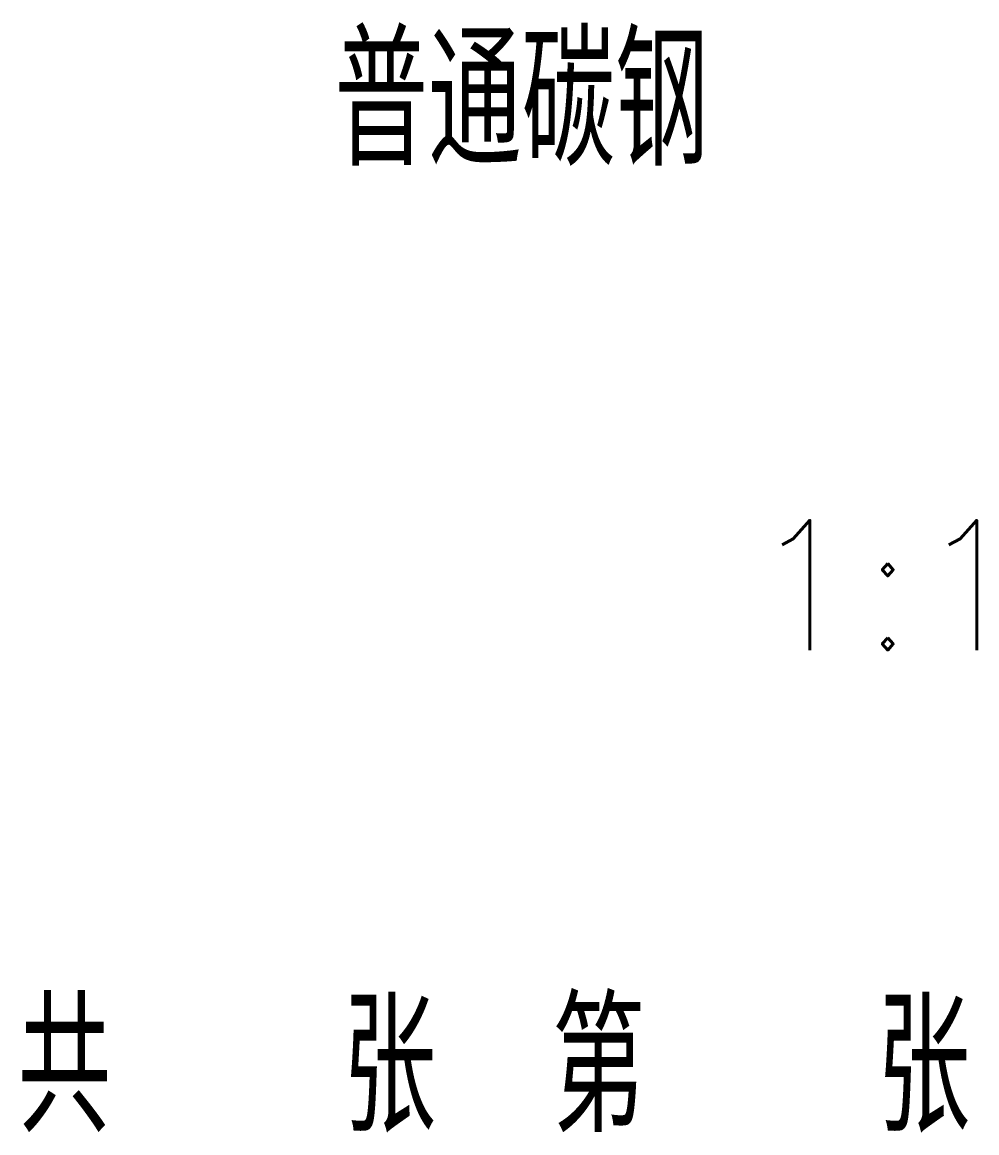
# Model space of a CAD drawing. Header units: millimetres. Extents: x -526 to 1037, y -289 to 1686.
# Drawn here: x -86.37 to -67.99, y 8.61 to 29.99 of the extents above; entities that cross this region are included whole.
import ezdxf
from ezdxf.enums import TextEntityAlignment as Align

# ---------------------------------------------------------------- set-up
doc = ezdxf.new("R2010")
doc.units = ezdxf.units.MM
doc.header["$LTSCALE"] = 0.3
doc.layers.add('图框', color=7, linetype='Continuous', lineweight=35)
doc.layers.add('尺寸线', color=7, linetype='Continuous', lineweight=20)
doc.styles.add('我的样式', font='txt.shx', dxfattribs={"bigfont": 'gbcbig.shx'})

# ---------------------------------------------------------------- blocks, each defined once
blk = doc.blocks.new('A4图框')
at = {"layer": '图框', "color": 0, "lineweight": -3, "style": '我的样式'}
for tag, height, p in [('机件名称', 6.6, (-68.99, 21.959)), ('图样代号', 3.3, (-19.268, 25.412)), ('(材料代号)', 3.3, (-51.015, 10.377)), ('华南农业大学', 3.3, (-20.78, 7.751))]:
    blk.add_attdef(tag, text='', height=height, dxfattribs=at).set_placement(p, align=Align.CENTER)

msp = doc.modelspace()

# ---------------------------------------------------------------- block references
at = {"layer": '尺寸线'}
ref = msp.add_blockref('A4图框', (1036.64, -288.838), dxfattribs=at)
ref.add_attrib('比例', '1:1', (-72.383, 17.9), dxfattribs={"height": 2.5, "style": '我的样式'})
ref.add_attrib('(材料)', '普通碳钢', (-80.355, 27.223), dxfattribs={"height": 2.5, "style": '我的样式'})
ref.add_attrib('共几张', '共  张 第  张', dxfattribs={"lineweight": -3, "height": 2.5, "style": '我的样式'}).set_placement((-77.286, 9.87), align=Align.MIDDLE_CENTER)

doc.saveas('drawing.dxf')
